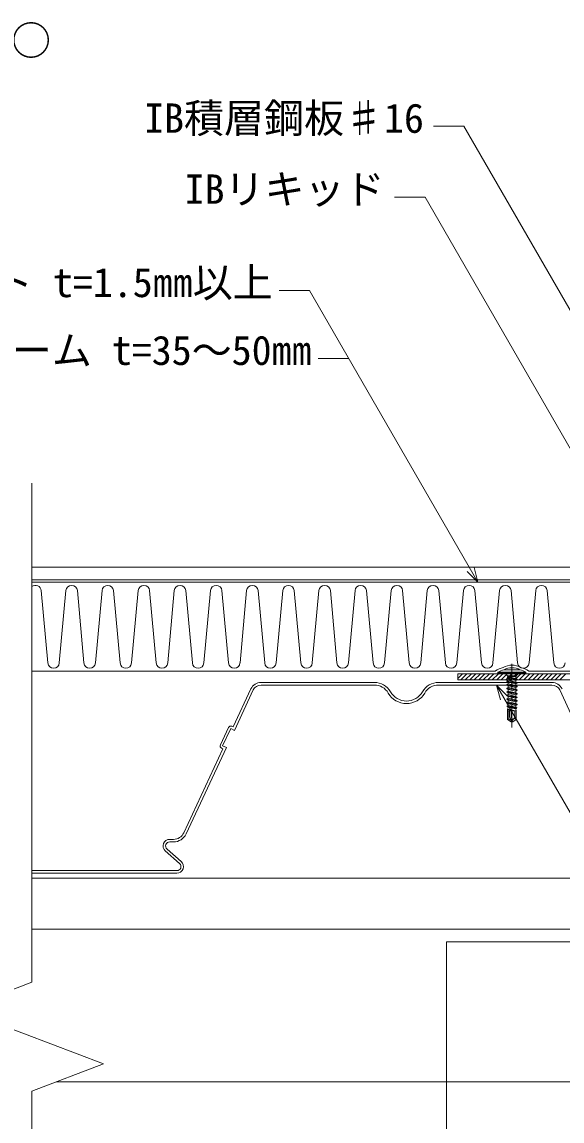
# Model space of a CAD drawing. Units: millimetres, scale not verified. Extents: x -840 to 840, y -594 to 594.
# Drawn here: x -189.1 to 23.3, y -364 to 68.2 of the extents above; entities that cross this region are included whole.
import ezdxf
from ezdxf.enums import TextEntityAlignment as Align

# ---------------------------------------------------------------- set-up
doc = ezdxf.new("R2010")
doc.units = ezdxf.units.MM
doc.header["$LTSCALE"] = 2
doc.linetypes.add('CHAIN1', pattern=[8, 5, -1, 1, -1])
for name, color, linetype, lineweight in [('0-2_タイトル文字', 5, 'Continuous', 9), ('0-6_鋼材(受け鋼鈑)', 7, 'Continuous', 9), ('0-7_寸法線', 7, 'Continuous', 9), ('0-9_中心線', 2, 'CHAIN1', 9), ('0-A_躯体', 7, 'Continuous', 9), ('0-B_断熱材', 4, 'Continuous', 9), ('0-F_基準線(IBｼｰﾄ)', 7, 'Continuous', 9), ('1-2_部材(ﾋﾞｽ類)', 7, 'Continuous', 9), ('1-5_破断線', 7, 'Continuous', 9)]:
    doc.layers.add(name, color=color, linetype=linetype, lineweight=lineweight)
doc.styles.add('ＭＳ ゴシック', font='')
doc.styles.get('ＭＳ ゴシック').set_extended_font_data('MS Gothic')

msp = doc.modelspace()

# ---------------------------------------------------------------- linework, layer by layer
at = {"layer": '0-6_鋼材(受け鋼鈑)'}
for p, q in [((146.36, -188.174), (-17.64, -188.174)), ((-17.64, -188.174), (-17.64, -190.574)), ((-17.64, -188.2), (-17.614, -188.174)), ((-17.64, -189.968), (-15.846, -188.174)), ((-16.478, -190.574), (-14.078, -188.174)), ((-14.71, -190.574), (-12.31, -188.174)), ((-12.943, -190.574), (-10.543, -188.174)), ((-11.175, -190.574), (-8.775, -188.174)), ((-9.407, -190.574), (-7.007, -188.174)), ((-7.639, -190.574), (-5.239, -188.174)), ((-5.871, -190.574), (-3.471, -188.174)), ((-4.104, -190.574), (-1.704, -188.174)), ((-2.336, -190.574), (0.064, -188.174)), ((1.2, -190.574), (1.872, -189.901)), ((3.649, -189.892), (3.658, -189.883)), ((4.36, -189.181), (5.367, -188.174)), ((5.249, -190.059), (7.135, -188.174)), ((6.503, -190.574), (8.903, -188.174)), ((8.271, -190.574), (10.671, -188.174)), ((10.038, -190.574), (12.438, -188.174)), ((11.806, -190.574), (14.206, -188.174)), ((13.574, -190.574), (15.974, -188.174)), ((15.342, -190.574), (17.742, -188.174)), ((17.109, -190.574), (19.509, -188.174)), ((18.877, -190.574), (21.277, -188.174)), ((20.645, -190.574), (23.045, -188.174)), ((22.413, -190.574), (24.813, -188.174)), ((-50.493, -191.574), (-95.046, -191.574)), ((-95.046, -192.574), (-50.493, -192.574)), ((-25.205, -191.574), (19.348, -191.574)), ((19.348, -192.574), (-25.205, -192.574)), ((148.76, -190.574), (-17.64, -190.574)), ((-107.882, -209.304), (-111.051, -216.101)), ((-129.423, -253.274), (-130.973, -253.274)), ((-130.973, -254.274), (-129.423, -254.274)), ((-132.694, -257.822), (-127.087, -262.774)), ((-126.425, -262.025), (-132.032, -257.073)), ((-128.147, -265.574), (-185.14, -265.574))]:
    msp.add_line(p, q, dxfattribs=at)
for points in [[(-0.568, -190.574), (1.501, -188.505), (1.832, -188.174)], [(2.37, -189.403), (2.592, -189.181), (3.6, -188.174)], [(-99.033, -194.114), (-106.009, -209.074), (-106.553, -208.82)], [(4.735, -190.574), (4.988, -190.321), (5.109, -190.199)], [(-124.529, -251.156), (-108.695, -217.2), (-110.145, -216.524), (-106.975, -209.726), (-105.525, -210.403), (-98.127, -194.537)], [(48.832, -251.156), (32.998, -217.2), (34.448, -216.524), (31.278, -209.726), (29.828, -210.403), (22.43, -194.537)], [(-110.568, -217.43), (-110.024, -217.684), (-125.435, -250.733)], [(-185.14, -266.574), (-133.573, -266.574), (-128.147, -266.574)]]:
    msp.add_lwpolyline(points, dxfattribs=at)
for centre, radius, start, end in [((-95.046, -195.974), 4.4, 90, 155), ((-95.046, -195.974), 3.4, 90, 155), ((-50.493, -198.874), 7.3, 30, 90), ((-50.493, -198.874), 6.3, 30, 90), ((-25.205, -198.874), 7.3, 90, 150), ((-25.205, -198.874), 6.3, 90, 150), ((19.348, -195.974), 4.4, 25, 90), ((19.348, -195.974), 3.4, 25, 90), ((-37.849, -191.574), 8.3, 210, 330), ((-37.849, -191.574), 7.3, 210, 330), ((-106.975, -209.726), 1, 65, 155), ((-110.145, -216.524), 1, 155, 245), ((-130.973, -255.874), 2.6, 90, 228.54744), ((-130.973, -255.874), 1.6, 90, 228.54744), ((-129.423, -248.874), 4.4, 270, 335), ((-129.423, -248.874), 5.4, 270, 335), ((-128.147, -263.974), 2.6, 270, 48.54744), ((-128.147, -263.974), 1.6, 270, 48.54744)]:
    msp.add_arc(centre, radius, start, end, dxfattribs=at)
at = {"layer": '0-7_寸法線'}
for p, q in [((-15.269, 27.169), (-27.269, 27.169)), ((85.868, -148.007), (-15.269, 27.169)), ((-30.547, -0.754), (-42.547, -0.754)), ((48.032, -136.859), (-30.547, -0.754)), ((-75.953, -37.447), (-87.953, -37.447)), ((-9.717, -152.174), (-75.953, -37.447)), ((-60.556, -64.116), (-72.556, -64.116)), ((-2.434, -192.574), (109.026, -385.631))]:
    msp.add_line(p, q, dxfattribs=at)
for points in [[(-13.963, -147.925), (-9.72, -152.167), (-11.273, -146.372)], [(1.808, -196.816), (-2.434, -192.574), (-0.882, -198.369)]]:
    msp.add_lwpolyline(points, dxfattribs=at)
at = {"layer": '0-9_中心線'}
msp.add_line((3.649, -184.274), (3.649, -209.274), dxfattribs=at)
at = {"layer": '0-A_躯体'}
for p, q in [((-185.14, -268.574), (77.86, -268.574)), ((-185.14, -288.574), (77.86, -288.574)), ((-22.14, -348.574), (-175.469, -348.574)), ((77.86, -348.574), (-22.14, -348.574))]:
    msp.add_line(p, q, dxfattribs=at)
msp.add_lwpolyline([(77.86, -293.574), (-22.14, -293.574), (-22.14, -393.574)], dxfattribs=at)
at = {"layer": '0-B_断熱材', "color": 7}
for p, q in [((-185.14, -152.174), (109.36, -152.174)), ((10.149, -187.059), (10.149, -187.174))]:
    msp.add_line(p, q, dxfattribs=at)
at = {"layer": '0-B_断熱材'}
for p, q in [((-181.504, -155.439), (-178.904, -183.908)), ((-171.796, -155.439), (-174.397, -183.908)), ((-167.289, -155.439), (-164.689, -183.908)), ((-157.582, -155.439), (-160.182, -183.908)), ((-153.075, -155.439), (-150.474, -183.908)), ((-143.367, -155.439), (-145.967, -183.908)), ((-138.86, -155.439), (-136.26, -183.908)), ((-129.152, -155.439), (-131.753, -183.908)), ((-124.645, -155.439), (-122.045, -183.908)), ((-114.937, -155.439), (-117.538, -183.908)), ((-110.431, -155.439), (-107.83, -183.908)), ((-100.723, -155.439), (-103.323, -183.908)), ((-96.216, -155.439), (-93.615, -183.908)), ((-86.508, -155.439), (-89.108, -183.908)), ((-82.001, -155.439), (-79.401, -183.908)), ((-72.293, -155.439), (-74.894, -183.908)), ((-67.786, -155.439), (-65.186, -183.908)), ((-58.078, -155.439), (-60.679, -183.908)), ((-53.572, -155.439), (-50.971, -183.908)), ((-43.864, -155.439), (-46.464, -183.908)), ((-39.357, -155.439), (-36.756, -183.908)), ((-29.649, -155.439), (-32.249, -183.908)), ((-25.142, -155.439), (-22.542, -183.908)), ((-15.434, -155.439), (-18.035, -183.908)), ((-10.927, -155.439), (-8.327, -183.908)), ((-1.22, -155.439), (-3.82, -183.908)), ((3.287, -155.439), (5.888, -183.908)), ((12.995, -155.439), (10.395, -183.908)), ((17.502, -155.439), (20.103, -183.908))]:
    msp.add_line(p, q, dxfattribs=at)
at = {"layer": '0-B_断熱材', "color": 7}
for points in [[(109.36, -152.174), (109.36, -187.174), (10.149, -187.174)], [(-2.851, -187.059), (-2.851, -187.174), (-185.14, -187.174)]]:
    msp.add_lwpolyline(points, dxfattribs=at)
at = {"layer": '0-B_断熱材'}
for centre, start, end in [((-183.758, -155.65), 5.35135, 127.63739), ((-169.543, -155.65), 5.35135, 174.64865), ((-155.328, -155.65), 5.35135, 174.64865), ((-141.113, -155.65), 5.35135, 174.64865), ((-126.899, -155.65), 5.35135, 174.64865), ((-112.684, -155.65), 5.35135, 174.64865), ((-98.469, -155.65), 5.35135, 174.64865), ((-84.255, -155.65), 5.35135, 174.64865), ((-70.04, -155.65), 5.35135, 174.64865), ((-55.825, -155.65), 5.35135, 174.64865), ((-41.61, -155.65), 5.35135, 174.64865), ((-27.396, -155.65), 5.35135, 174.64865), ((-13.181, -155.65), 5.35135, 174.64865), ((1.034, -155.65), 5.35135, 174.64865), ((15.249, -155.65), 5.35135, 174.64865), ((-176.65, -183.697), 185.35135, 354.64865), ((-162.436, -183.697), 185.35135, 354.64865), ((-148.221, -183.697), 185.35135, 354.64865), ((-134.006, -183.697), 185.35135, 354.64865), ((-119.791, -183.697), 185.35135, 354.64865), ((-105.577, -183.697), 185.35135, 354.64865), ((-91.362, -183.697), 185.35135, 354.64865), ((-77.147, -183.697), 185.35135, 354.64865), ((-62.932, -183.697), 185.35135, 354.64865), ((-48.718, -183.697), 185.35135, 354.64865), ((-34.503, -183.697), 185.35135, 354.64865), ((-20.288, -183.697), 185.35135, 354.64865), ((-6.073, -183.697), 185.35135, 354.64865), ((8.141, -183.697), 185.35135, 354.64865), ((22.356, -183.697), 185.35135, 354.64865)]:
    msp.add_arc(centre, 2.263, start, end, dxfattribs=at)
at = {"layer": '0-B_断熱材', "color": 7}
for centre, radius, start, end in [((1.726, -193.001), 7.5, 102.16514, 127.61031), ((3.649, -192.074), 7.3, 61.32072, 118.6793), ((5.572, -193.001), 7.5, 52.38969, 77.83488)]:
    msp.add_arc(centre, radius, start, end, dxfattribs=at)
at = {"layer": '0-F_基準線(IBｼｰﾄ)'}
for p, q in [((-185.14, -146.174), (37.263, -146.174)), ((-185.14, -151.174), (38.603, -151.174))]:
    msp.add_line(p, q, dxfattribs=at)
at = {"layer": '1-2_部材(ﾋﾞｽ類)'}
for p, q in [((-1.851, -187.574), (-1.851, -187.874)), ((9.149, -187.574), (-1.851, -187.574)), ((9.149, -187.874), (-1.851, -187.874)), ((-1.851, -187.874), (-1.493, -188.174)), ((8.792, -188.174), (-1.493, -188.174)), ((0.499, -186.618), (6.799, -186.618)), ((1.823, -188.827), (1.316, -188.32)), ((1.827, -189.483), (1.732, -189.82)), ((5.724, -190.434), (1.732, -189.82)), ((1.732, -189.82), (2.126, -190.047)), ((1.827, -189.483), (2.076, -189.339)), ((5.724, -190.334), (1.827, -189.483)), ((5.329, -188.974), (1.969, -188.974)), ((5.329, -188.974), (1.969, -188.974)), ((1.969, -189.181), (5.329, -189.181)), ((2.065, -189.181), (2.076, -189.339)), ((2.076, -189.339), (5.175, -190.017)), ((2.126, -190.047), (2.149, -190.384)), ((3.524, -190.384), (2.126, -190.047)), ((4.651, -189.181), (5.224, -189.312)), ((5.224, -189.312), (5.175, -190.017)), ((5.724, -190.334), (5.175, -190.017)), ((5.329, -189.181), (5.224, -189.312)), ((5.983, -188.32), (5.476, -188.827)), ((9.149, -187.874), (8.792, -188.174)), ((9.149, -187.574), (9.149, -187.874)), ((1.574, -191.039), (2.149, -190.707)), ((5.724, -191.744), (1.574, -191.039)), ((1.574, -191.039), (1.574, -191.139)), ((5.724, -191.844), (1.574, -191.139)), ((1.574, -191.139), (2.149, -191.471)), ((1.574, -192.449), (2.149, -192.117)), ((5.724, -193.154), (1.574, -192.449)), ((1.574, -192.449), (1.574, -192.549)), ((5.724, -193.254), (1.574, -192.549)), ((1.574, -192.549), (2.149, -192.881)), ((1.574, -193.859), (2.149, -193.527)), ((5.724, -194.564), (1.574, -193.859)), ((1.574, -193.859), (1.574, -193.959)), ((5.724, -194.664), (1.574, -193.959)), ((1.574, -193.959), (2.149, -194.291)), ((2.149, -190.384), (2.149, -190.707)), ((2.149, -190.707), (5.149, -191.412)), ((2.149, -191.471), (5.149, -192.176)), ((2.149, -191.471), (2.149, -192.117)), ((2.149, -192.117), (5.149, -192.822)), ((2.149, -192.881), (5.149, -193.586)), ((2.149, -192.881), (2.149, -193.527)), ((2.149, -193.527), (5.149, -194.232)), ((2.149, -194.291), (5.149, -194.996)), ((2.149, -194.291), (2.149, -194.937)), ((3.524, -190.384), (5.149, -190.766)), ((5.724, -190.434), (5.149, -190.766)), ((5.149, -190.766), (5.149, -191.412)), ((5.724, -191.744), (5.149, -191.412)), ((5.724, -191.844), (5.149, -192.176)), ((5.149, -192.176), (5.149, -192.822)), ((5.724, -193.154), (5.149, -192.822)), ((5.724, -193.254), (5.149, -193.586)), ((5.149, -193.586), (5.149, -194.232)), ((5.724, -194.564), (5.149, -194.232)), ((5.724, -190.334), (5.724, -190.434)), ((5.724, -191.744), (5.724, -191.844)), ((5.724, -193.154), (5.724, -193.254)), ((1.574, -195.269), (2.149, -194.937)), ((5.724, -195.974), (1.574, -195.269)), ((1.574, -195.269), (1.574, -195.369)), ((5.724, -196.074), (1.574, -195.369)), ((1.574, -195.369), (2.149, -195.701)), ((1.574, -196.679), (2.149, -196.347)), ((5.724, -197.384), (1.574, -196.679)), ((1.574, -196.679), (1.574, -196.779)), ((5.724, -197.484), (1.574, -196.779)), ((1.574, -196.779), (2.149, -197.111)), ((1.574, -198.089), (2.149, -197.757)), ((5.724, -198.794), (1.574, -198.089)), ((1.574, -198.089), (1.574, -198.189)), ((5.724, -198.894), (1.574, -198.189)), ((1.574, -198.189), (2.149, -198.521)), ((2.149, -194.937), (5.149, -195.642)), ((2.149, -195.701), (5.149, -196.406)), ((2.149, -195.701), (2.149, -196.347)), ((2.149, -196.347), (5.149, -197.052)), ((2.149, -197.111), (5.149, -197.816)), ((2.149, -197.111), (2.149, -197.757)), ((2.149, -197.757), (5.149, -198.462)), ((2.149, -198.521), (5.149, -199.226)), ((2.149, -198.521), (2.149, -199.167)), ((5.724, -194.664), (5.149, -194.996)), ((5.149, -194.996), (5.149, -195.642)), ((5.724, -195.974), (5.149, -195.642)), ((5.724, -196.074), (5.149, -196.406)), ((5.149, -196.406), (5.149, -197.052)), ((5.724, -197.384), (5.149, -197.052)), ((5.724, -197.484), (5.149, -197.816)), ((5.149, -197.816), (5.149, -198.462)), ((5.724, -198.794), (5.149, -198.462)), ((5.724, -194.564), (5.724, -194.664)), ((5.724, -195.974), (5.724, -196.074)), ((5.724, -197.384), (5.724, -197.484)), ((5.724, -198.794), (5.724, -198.894)), ((1.574, -199.499), (2.149, -199.167)), ((5.681, -200.179), (1.574, -199.499)), ((1.574, -199.499), (1.574, -199.599)), ((5.66, -200.341), (1.574, -199.599)), ((1.574, -199.599), (2.147, -199.929)), ((1.705, -200.833), (2.124, -200.592)), ((5.507, -201.488), (1.705, -200.833)), ((1.705, -200.833), (1.741, -201.105)), ((5.456, -201.868), (1.741, -201.105)), ((1.741, -201.105), (2.098, -201.311)), ((1.879, -202.143), (2.073, -202.031)), ((4.679, -202.674), (1.879, -202.143)), ((1.879, -202.143), (1.944, -202.632)), ((2.124, -202.674), (1.944, -202.632)), ((1.944, -202.632), (2.016, -202.674)), ((1.949, -202.674), (1.949, -206.156)), ((1.949, -202.674), (5.349, -202.674)), ((2.098, -201.311), (2.073, -202.031)), ((2.073, -202.031), (4.913, -202.674)), ((2.098, -201.311), (5.224, -202.002)), ((2.147, -199.929), (2.124, -200.592)), ((2.124, -200.592), (5.2, -201.311)), ((2.147, -199.929), (5.176, -200.62)), ((2.149, -199.167), (5.149, -199.872)), ((2.449, -205.896), (2.449, -202.674)), ((2.749, -205.268), (2.749, -202.674)), ((3.449, -205.51), (3.449, -202.674)), ((4.749, -205.12), (4.749, -202.674)), ((5.724, -198.894), (5.149, -199.226)), ((5.149, -199.854), (5.149, -199.226)), ((5.149, -199.854), (5.149, -199.872)), ((5.681, -200.179), (5.149, -199.872)), ((5.66, -200.341), (5.176, -200.62)), ((5.176, -200.62), (5.2, -201.311)), ((5.507, -201.488), (5.2, -201.311)), ((5.456, -201.868), (5.224, -202.002)), ((5.224, -202.002), (5.248, -202.674)), ((5.349, -202.674), (5.349, -206.156)), ((5.507, -201.488), (5.456, -201.868)), ((5.681, -200.179), (5.66, -200.341)), ((2.449, -205.896), (1.949, -206.156)), ((3.288, -207.094), (1.949, -206.156)), ((3.561, -206.674), (2.449, -205.896)), ((2.749, -205.268), (3.561, -206.674)), ((3.288, -207.094), (3.561, -206.674)), ((3.649, -207.174), (3.288, -207.094)), ((3.599, -205.769), (3.449, -205.51)), ((3.561, -206.674), (3.649, -207.174)), ((3.747, -206.732), (3.649, -207.174)), ((4.357, -205.875), (4.288, -205.922)), ((5.101, -205.926), (5.349, -206.156))]:
    msp.add_line(p, q, dxfattribs=at)
msp.add_lwpolyline([(5.349, -206.156), (4.01, -207.094), (3.649, -207.174)], dxfattribs=at)
for centre, radius, start, end in [((3.649, -192.074), 6.3, 60.00001, 119.99999), ((1.726, -193.001), 6.5, 100.88238, 123.38979), ((0.962, -188.674), 0.5, 45, 90), ((1.469, -189.181), 0.5, 0, 45), ((5.829, -189.181), 0.5, 135, 180), ((6.336, -188.674), 0.5, 90, 135), ((5.572, -193.001), 6.5, 56.61021, 79.11762), ((4.014, -205.53), 0.479, 210, 305), ((2.435, -206.441), 1.344, 347.5, 30), ((5.059, -207.023), 1.344, 125, 167.5), ((3.828, -205.12), 0.921, 305, 0), ((4.697, -206.361), 0.594, 47.15433, 125), ((5.848, -205.12), 1.099, 180, 227.15433)]:
    msp.add_arc(centre, radius, start, end, dxfattribs=at)
at = {"layer": '1-5_破断線'}
for p, q in [((-185.14, -309.499), (-185.14, -113.174)), ((-213.265, -320.186), (-185.14, -309.499)), ((-213.265, -320.186), (-157.015, -341.561)), ((-157.015, -341.561), (-185.14, -352.249)), ((-185.14, -548.574), (-185.14, -352.249))]:
    msp.add_line(p, q, dxfattribs=at)

# ---------------------------------------------------------------- texts
at = {"layer": '0-2_タイトル文字', "color": 7, "style": 'ＭＳ ゴシック'}
for s, p in [('IB-Dドレン EXC-6 ○○○', (-358.434, 51.632)), ('IB積層鋼板♯16', (-141.05, 21.11)), ('IBリキッド', (-125.117, -6.813)), ('サンタックIB-HWCシート t=1.5㎜以上', (-357.793, -43.506)), ('硬質ウレタンフォーム t=35～50㎜', (-318.988, -70.175))]:
    msp.add_text(s, height=11.54, dxfattribs=at).set_placement(p, align=Align.BOTTOM_LEFT)

doc.saveas('drawing.dxf')
